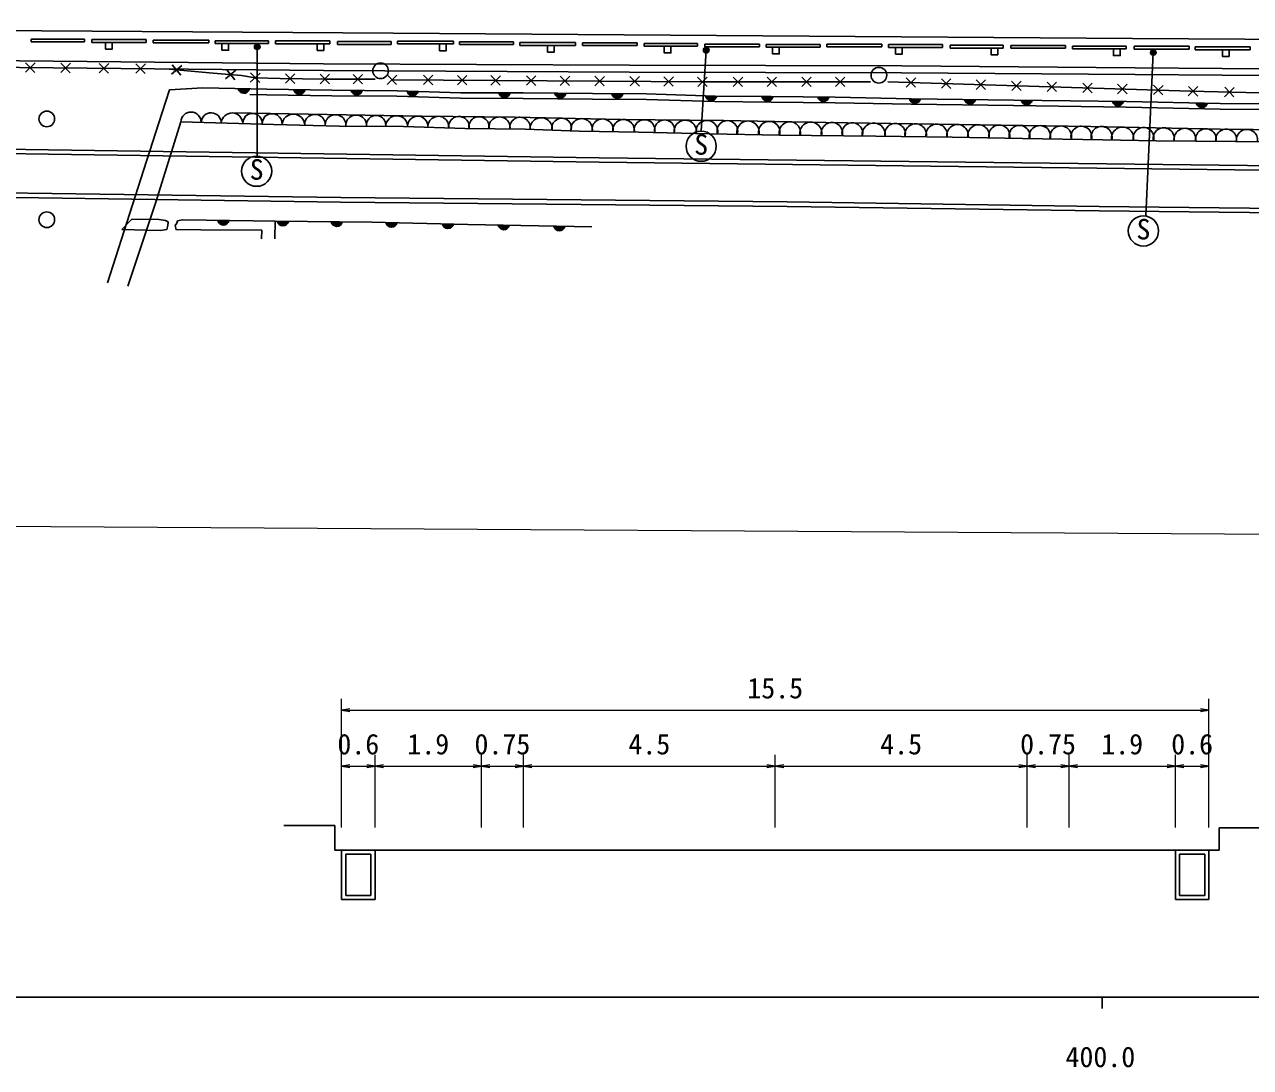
# Model space of a CAD drawing. Units: millimetres at full size, sheet at 1:1000, with parts at other scales. Extents: x 40000 to 680000, y 20000 to 380000.
# Drawn here: x 371724 to 481257, y 198715 to 291912 of the extents above; entities that cross this region are included whole.
import ezdxf
from ezdxf.enums import TextEntityAlignment as Align

# ---------------------------------------------------------------- set-up
doc = ezdxf.new("R2010")
doc.units = ezdxf.units.MM
doc.header["$LTSCALE"] = 1000
for name, color, linetype, lineweight in [('M-BGD', 7, 'Continuous', 25), ('M-BGD-EXST', 7, 'Continuous', 25), ('M-STR-HTXT', 7, 'Continuous', 13), ('M-STR-STRC', 7, 'Continuous', 25), ('M-TTL-BAND', 7, 'Continuous', 25)]:
    doc.layers.add(name, color=color, linetype=linetype, lineweight=lineweight)
doc.styles.add('ＭＳ ゴシック', font='')
doc.styles.get('ＭＳ ゴシック').set_extended_font_data('MS Gothic')

# ---------------------------------------------------------------- blocks, each defined once
blk = doc.blocks.new('open_arrow')
at = {"color": 0, "linetype": 'Continuous', "lineweight": -2}
blk.add_lwpolyline([(7.5, 1.25), (0, 0), (7.5, -1.25)], dxfattribs=at)

msp = doc.modelspace()

# ---------------------------------------------------------------- hatches: boundary and pattern name
at = {"layer": 'M-BGD'}
for points in [[(390822, 286182, 0.82183), (391812, 286159)], [(395772, 286087, 0.82183), (396763, 286073)], [(400903, 286027, 0.82183), (401894, 286020)], [(405900, 285970, 0.82183), (406890, 285939)], [(414112, 285811, 0.82183), (415103, 285809)], [(419116, 285775, 0.82183), (420107, 285764)], [(424192, 285728, 0.82183), (425183, 285723)], [(432578, 285545, 0.82183), (433568, 285519)], [(437609, 285484, 0.82183), (438599, 285476)], [(442598, 285437, 0.82183), (443588, 285428)], [(450783, 285289, 0.82183), (451773, 285274)], [(455709, 285221, 0.82183), (456700, 285208)], [(460768, 285154, 0.82183), (461758, 285141)], [(468931, 285053, 0.82183), (469922, 285041)], [(476415, 284905, 0.82183), (477406, 284884)], [(388987, 274412, 0.82183), (389977, 274396)], [(394314, 274334, 0.82183), (395305, 274324)], [(399128, 274288, 0.82183), (400119, 274278)], [(404019, 274222, 0.82183), (405009, 274198)], [(409053, 274101, 0.82183), (410044, 274077)], [(414043, 273996, 0.82183), (415033, 273977)], [(419016, 273903, 0.82183), (420006, 273885)]]:
    msp.add_hatch(color=256, dxfattribs=at).paths.add_polyline_path(points)
at = {"layer": 'M-BGD-EXST'}
for points in [[(392764, 289925, 1), (392264, 289925, 1)], [(432879, 289623, 1), (432379, 289623, 1)], [(472822, 289424, 1), (472322, 289424, 1)]]:
    msp.add_hatch(color=256, dxfattribs=at).paths.add_polyline_path(points)

# ---------------------------------------------------------------- linework, layer by layer
at = {"layer": 'M-BGD'}
for p, q in [((372320, 290613), (377068, 290613)), ((372320, 290363), (372320, 290613)), ((372320, 290363), (377068, 290363)), ((377068, 290363), (377068, 290613)), ((377728, 290563), (382598, 290563)), ((377728, 290313), (377728, 290563)), ((377728, 290313), (382598, 290313)), ((382598, 290313), (382598, 290563)), ((383218, 290527), (388196, 290527)), ((383218, 290277), (383218, 290527)), ((383218, 290277), (388196, 290277)), ((388196, 290277), (388196, 290527)), ((388748, 290462), (393524, 290462)), ((388748, 290212), (388748, 290462)), ((393524, 290212), (393524, 290462)), ((394157, 290446), (398998, 290446)), ((394157, 290196), (394157, 290446)), ((398998, 290196), (398998, 290446)), ((399685, 290389), (404496, 290389)), ((399685, 290139), (399685, 290389)), ((404496, 290139), (404496, 290389)), ((405043, 290423), (410041, 290423)), ((405043, 290173), (405043, 290423)), ((410041, 290173), (410041, 290423)), ((410576, 290377), (415411, 290377)), ((410576, 290127), (410576, 290377)), ((415411, 290127), (415411, 290377)), ((415983, 290297), (420944, 290297)), ((415983, 290047), (415983, 290297)), ((420944, 290047), (420944, 290297)), ((421563, 290286), (426448, 290286)), ((421563, 290036), (421563, 290286)), ((426448, 290036), (426448, 290286)), ((388748, 290212), (393524, 290212)), ((394157, 290196), (398998, 290196)), ((399685, 290139), (404496, 290139)), ((405043, 290173), (410041, 290173)), ((410576, 290127), (415411, 290127)), ((415983, 290047), (420944, 290047)), ((421563, 290036), (426448, 290036)), ((427084, 290217), (431865, 290217)), ((427084, 289967), (427084, 290217)), ((427084, 289967), (431865, 289967)), ((431865, 289967), (431865, 290217)), ((432513, 290160), (437387, 290160)), ((432513, 289910), (432513, 290160)), ((432513, 289910), (437387, 289910)), ((437387, 289910), (437387, 290160)), ((437999, 290135), (442804, 290135)), ((437999, 289885), (437999, 290135)), ((437999, 289885), (442804, 289885)), ((442804, 289885), (442804, 290135)), ((443402, 290160), (448308, 290160)), ((443402, 289910), (443402, 290160)), ((443402, 289910), (448308, 289910)), ((448308, 289910), (448308, 290160)), ((448914, 290121), (453748, 290121)), ((448914, 289871), (448914, 290121)), ((448914, 289871), (453748, 289871)), ((453748, 289871), (453748, 290121)), ((454439, 290059), (459172, 290059)), ((454439, 289809), (454439, 290059)), ((454439, 289809), (459172, 289809)), ((459172, 289809), (459172, 290059)), ((459852, 290041), (464721, 290041)), ((459852, 289791), (459852, 290041)), ((459852, 289791), (464721, 289791)), ((464721, 289791), (464721, 290041)), ((465358, 289983), (470159, 289983)), ((465358, 289733), (465358, 289983)), ((465358, 289733), (470159, 289733)), ((470159, 289983), (470159, 289733)), ((470865, 289973), (475782, 289973)), ((470865, 289723), (470865, 289973)), ((470865, 289723), (475782, 289723)), ((475782, 289723), (475782, 289973)), ((476322, 289905), (481220, 289905)), ((476322, 289655), (476322, 289905)), ((476322, 289655), (481220, 289655)), ((481220, 289655), (481220, 289905)), ((371814, 287651), (372663, 288484)), ((372652, 287638), (371815, 288492)), ((374971, 287620), (375821, 288452)), ((375809, 287607), (374972, 288461)), ((379241, 287577), (378395, 288422)), ((378403, 287581), (379244, 288422)), ((381676, 287553), (382525, 288385)), ((382514, 287540), (381677, 288394)), ((384858, 287478), (385769, 288242)), ((385692, 287400), (384924, 288317)), ((389694, 287056), (390603, 287823)), ((390528, 286981), (389757, 287895)), ((391898, 286749), (392764, 287564)), ((392735, 286719), (391915, 287590)), ((395028, 286663), (395878, 287495)), ((395866, 286649), (395030, 287504)), ((398977, 286617), (398134, 287466)), ((398139, 286625), (398983, 287463)), ((401917, 286608), (401074, 287457)), ((401079, 286616), (401923, 287454)), ((404967, 286554), (404127, 287405)), ((404129, 286565), (404976, 287400)), ((408201, 286533), (407361, 287384)), ((407363, 286543), (408209, 287378)), ((411236, 286513), (410396, 287364)), ((410398, 286523), (411244, 287358)), ((414229, 286493), (413389, 287344)), ((413391, 286503), (414238, 287338)), ((417407, 286472), (416567, 287323)), ((416569, 286482), (417415, 287317)), ((420421, 286452), (419581, 287303)), ((419583, 286462), (420430, 287297)), ((423521, 286431), (422681, 287282)), ((422683, 286441), (423530, 287277)), ((426660, 286410), (425820, 287261)), ((425822, 286420), (426669, 287256)), ((429684, 286390), (428844, 287241)), ((428846, 286400), (429692, 287236)), ((432709, 286373), (431864, 287218)), ((431871, 286377), (432712, 287219)), ((435884, 286373), (435038, 287219)), ((435046, 286378), (435887, 287219)), ((438908, 286374), (438062, 287219)), ((438069, 286378), (438910, 287219)), ((442006, 286374), (441160, 287220)), ((441168, 286379), (442009, 287220)), ((445018, 286375), (444172, 287220)), ((444180, 286379), (445021, 287220)), ((451342, 286304), (450496, 287150)), ((450504, 286309), (451345, 287150)), ((454490, 286208), (453644, 287054)), ((453652, 286213), (454493, 287054)), ((457582, 286113), (456736, 286959)), ((456744, 286118), (457585, 286959)), ((460758, 286016), (459912, 286862)), ((459920, 286021), (460761, 286862)), ((463932, 285918), (463086, 286764)), ((463094, 285923), (463935, 286764)), ((467110, 285821), (466264, 286667)), ((466271, 285826), (467112, 286667)), ((470228, 285725), (469383, 286571)), ((469390, 285730), (470231, 286571)), ((472580, 285645), (473446, 286460)), ((473417, 285615), (472598, 286486)), ((476560, 286359), (475695, 285543)), ((475723, 286388), (476543, 285518)), ((479794, 286284), (478933, 285463)), ((478956, 286309), (479781, 285443)), ((394891, 220324), (399460, 220324)), ((399460, 220324), (399460, 218145)), ((478457, 218145), (478457, 220123)), ((478457, 220123), (485442, 220123)), ((399460, 218145), (478457, 218145)), ((400050, 218145), (400050, 213714)), ((403050, 218145), (403050, 213714)), ((474550, 218145), (474550, 213714)), ((477550, 218145), (477550, 213714)), ((400425, 214089), (400425, 217770)), ((400425, 217770), (402675, 217770)), ((402675, 214089), (402675, 217770)), ((474925, 214089), (474925, 217770)), ((474925, 217770), (477175, 217770)), ((477175, 214089), (477175, 217770)), ((400050, 213714), (403050, 213714)), ((400425, 214089), (402675, 214089)), ((474550, 213714), (477550, 213714)), ((474925, 214089), (477175, 214089))]:
    msp.add_line(p, q, dxfattribs=at)
for points in [[(379565, 290313), (378965, 290313), (378965, 289713), (379565, 289713)], [(389960, 290212), (389360, 290212), (389360, 289612), (389960, 289612)], [(398474, 290196), (397874, 290196), (397874, 289596), (398474, 289596)], [(409409, 290173), (408809, 290173), (408809, 289573), (409409, 289573)], [(419050, 290047), (418450, 290047), (418450, 289447), (419050, 289447)], [(429474, 289967), (428874, 289967), (428874, 289367), (429474, 289367)], [(439155, 289885), (438555, 289885), (438555, 289285), (439155, 289285)], [(450150, 289871), (449550, 289871), (449550, 289271), (450150, 289271)], [(458679, 289809), (458079, 289809), (458079, 289209), (458679, 289209)], [(469617, 289733), (469017, 289733), (469017, 289133), (469617, 289133)], [(479344, 289655), (478744, 289655), (478744, 289055), (479344, 289055)], [(380417, 273583), (383833, 273503), (384448, 273597), (384531, 273952), (384555, 274266), (384324, 274398), (383754, 274489), (381298, 274506)]]:
    msp.add_lwpolyline(points, close=True, dxfattribs=at)
for points in [[(508482, 287383), (494280, 287258), (470958, 287440), (450091, 287609), (425762, 287666), (398439, 287802), (362195, 288164), (306445, 288500), (268857, 288603), (268072, 288984), (267682, 288928), (267141, 288576), (233533, 288850), (187034, 289321), (174703, 289465)], [(508477, 287983), (494280, 287858), (470962, 288040), (450094, 288209), (425765, 288266), (398443, 288402), (362200, 288764), (306448, 289100), (268995, 289203), (268168, 289604), (267466, 289504), (266965, 289178), (233538, 289450), (187041, 289921), (174710, 290065)], [(384327, 287943), (388574, 287569), (391098, 287355), (392327, 287153), (394579, 287085), (398557, 287040), (403049, 287026)], [(404549, 286978), (432288, 286794), (447310, 286796)], [(379150, 268829), (382118, 278128), (383697, 283029), (384672, 286065), (387667, 286258), (393365, 286121), (399186, 286039), (405009, 285998), (410694, 285820), (416282, 285806), (422476, 285738), (427309, 285711), (433420, 285518), (438432, 285477), (444159, 285422), (450957, 285285), (460099, 285162), (470166, 285038), (478556, 284860), (490972, 284832), (500530, 284791), (502152, 284778), (505034, 286835), (508796, 286850)], [(391860, 285657), (393356, 285621), (399181, 285539), (404999, 285498), (410685, 285320), (416279, 285306), (422471, 285238), (427300, 285211), (433410, 285019), (438428, 284977), (444151, 284922), (450948, 284785), (460093, 284662), (470158, 284538), (478550, 284360), (490970, 284332), (500527, 284291), (502310, 284277), (505195, 286336), (508793, 286350)], [(448867, 286789), (475890, 285960), (501852, 285342)], [(68338, 284325), (119672, 283760), (164369, 283125), (201146, 282619), (223030, 282238), (254834, 281786), (293042, 281334), (320558, 281092), (423065, 279606), (551480, 278071), (567791, 277936)], [(68343, 284725), (119677, 284160), (164374, 283525), (201153, 283019), (223037, 282638), (254839, 282186), (293046, 281734), (320563, 281492), (423071, 280005), (551484, 278471), (567793, 278336)], [(390294, 284006), (407211, 283718), (415551, 283639), (425005, 283421), (434197, 283323), (443313, 283164), (454942, 282986), (467007, 282808), (478560, 282571), (490409, 282433), (501745, 282314), (504507, 282457)], [(380963, 268520), (383412, 275949), (385692, 283216), (393964, 282990), (399873, 282818), (405592, 282801), (411086, 282628), (416460, 282559), (421280, 282387), (426602, 282300), (432944, 282145), (439181, 282024), (447785, 281938), (454609, 281852), (460882, 281714), (468068, 281611), (472821, 281524), (479921, 281473), (486953, 281369), (493692, 281300), (498565, 281266), (502401, 281266), (504507, 282457)], [(68366, 280675), (81625, 280472), (101271, 280135), (123465, 279916), (146335, 279562), (172397, 279280), (191677, 279038), (223572, 278580), (248904, 278146), (272756, 277784), (294542, 277539), (319605, 277209), (343978, 276827), (399967, 276042), (439867, 275665), (467723, 275253), (491897, 274988), (525720, 274631), (567777, 273975)], [(68372, 281075), (81632, 280872), (101277, 280535), (123470, 280316), (146340, 279962), (172401, 279680), (191682, 279438), (223579, 278980), (248910, 278546), (272761, 278184), (294547, 277939), (319610, 277609), (343984, 277227), (399972, 276442), (439872, 276065), (467729, 275653), (491901, 275388), (525725, 275031), (567779, 274375)], [(392907, 272750), (392924, 273535), (387474, 273568), (385268, 273585), (385176, 273944), (385318, 274170), (385393, 274362), (385836, 274462), (392138, 274362), (394103, 274336), (394087, 272758)], [(394103, 274336), (402740, 274253), (411322, 274046), (422402, 273840)]]:
    msp.add_lwpolyline(points, dxfattribs=at)
for centre in [(403535, 287777), (448054, 287384), (373717, 283474), (373717, 274470)]:
    msp.add_circle(centre, 700, dxfattribs=at)
for centre, radius, start, end in [((391319, 286268), 505, 189.79322, 347.45142), ((396269, 286178), 505, 190.36104, 348.01923), ((401399, 286121), 505, 190.76875, 348.42694), ((406398, 286052), 505, 189.37296, 347.03115), ((414608, 285908), 505, 191.03242, 348.69061), ((419613, 285867), 505, 190.5401, 348.19829), ((424688, 285823), 505, 190.8466, 348.50479), ((433076, 285630), 505, 189.69009, 347.34828), ((438105, 285578), 505, 190.68275, 348.34095), ((443094, 285530), 505, 190.62065, 348.27884), ((451279, 285379), 505, 190.34207, 348.00026), ((456206, 285312), 505, 190.39742, 348.05561), ((461264, 285245), 505, 190.46665, 348.12484), ((469428, 285145), 505, 190.46665, 348.12484), ((476913, 284993), 505, 189.95421, 347.6124), ((386595, 283190), 903, 358.51749, 178.35407), ((388400, 283120), 903, 359.88247, 176.98909), ((390266, 283039), 967, 1.55959, 175.20214), ((392093, 283114), 861, 353.60408, 183.26748), ((393843, 283051), 895, 354.70041, 182.07911), ((395743, 282902), 1011, 0.40555, 176.25268), ((397673, 282960), 920, 353.48928, 183.16895), ((399510, 282926), 926, 353.21662, 184.3463), ((401353, 282891), 927, 355.03227, 184.62455), ((403134, 282922), 865, 352.29362, 187.3632), ((404970, 282777), 979, 0.74677, 178.31567), ((406853, 282819), 905, 354.51798, 181.88473), ((408689, 282773), 936, 353.97418, 182.42854), ((410533, 282773), 918, 350.63671, 186.17823), ((412329, 282771), 902, 349.16698, 189.36117), ((414156, 282706), 948, 352.1977, 186.33045), ((415994, 282718), 910, 348.96205, 188.93855), ((417882, 282591), 995, 353.20604, 182.69285), ((419717, 282673), 870, 342.64234, 193.25655), ((421499, 282541), 961, 349.60138, 187.67025), ((423369, 282535), 940, 347.89554, 190.23997), ((425245, 282457), 965, 351.01483, 187.12068), ((427118, 282469), 934, 347.37993, 190.02379), ((428907, 282478), 903, 343.54806, 193.64843), ((430760, 282366), 997, 348.90881, 188.28767), ((432692, 282370), 974, 345.82942, 191.58114), ((434520, 282402), 924, 340.77082, 197.0122), ((436361, 282302), 990, 345.83887, 191.94415), ((438256, 282290), 962, 343.99928, 193.78375), ((440099, 282270), 950, 343.88635, 194.96196), ((441973, 282208), 983, 346.97944, 191.86887), ((443861, 282202), 955, 345.81798, 193.03033), ((445683, 282202), 926, 344.19866, 194.64965), ((447595, 282085), 1030, 351.21135, 187.51637), ((449505, 282149), 920, 344.57987, 193.97141), ((451338, 282079), 962, 348.10602, 190.44526), ((453215, 282062), 953, 347.59296, 190.95832), ((455082, 282032), 952, 347.21553, 190.53217), ((456959, 281994), 964, 347.12081, 190.36081), ((458815, 281990), 939, 344.54206, 192.93956), ((460618, 281974), 928, 343.14017, 194.64669), ((462439, 281921), 957, 345.28978, 193.06518), ((464311, 281880), 968, 346.29568, 192.05927), ((466148, 281895), 929, 343.14521, 195.20975), ((467952, 281857), 944, 343.97898, 194.18771), ((469832, 281764), 987, 348.10628, 189.81531), ((471698, 281786), 928, 343.90099, 194.0206), ((473510, 281734), 943, 346.43281, 192.57639), ((475400, 281653), 983, 350.95436, 188.21118), ((477270, 281680), 917, 347.72505, 191.44049), ((479086, 281633), 932, 349.99541, 189.13188), ((480945, 281593), 950, 350.93575, 187.37714), ((389484, 274502), 505, 190.25819, 347.91638), ((394810, 274427), 505, 190.61889, 348.27708), ((399624, 274381), 505, 190.61889, 348.27708), ((404516, 274308), 505, 189.79216, 347.45035), ((409551, 274187), 505, 189.79216, 347.45035), ((414540, 274084), 505, 190.10566, 347.76385), ((419513, 273992), 505, 190.10566, 347.76385)]:
    msp.add_arc(centre, radius, start, end, dxfattribs=at)
at = {"layer": 'M-BGD-EXST'}
for p, q in [((392514, 289925), (392498, 280153)), ((432629, 289623), (432187, 282387)), ((472572, 289424), (471909, 274799))]:
    msp.add_line(p, q, dxfattribs=at)
for centre, radius in [((392514, 289925), 250), ((432629, 289623), 250), ((472572, 289424), 250), ((432178, 281037), 1350), ((392461, 278804), 1350), ((471693, 273467), 1350)]:
    msp.add_circle(centre, radius, dxfattribs=at)
at = {"layer": 'M-STR-HTXT'}
for p, q in [((174469, 248293), (508350, 246210)), ((400050, 220145), (400050, 231645)), ((477550, 220145), (477550, 231645)), ((400050, 230645), (477550, 230645)), ((400050, 220145), (400050, 226645)), ((400050, 225645), (403050, 225645)), ((403050, 220145), (403050, 226645)), ((403050, 220145), (403050, 226645)), ((403050, 225645), (412550, 225645)), ((412550, 220145), (412550, 226645)), ((412550, 220145), (412550, 226645)), ((412550, 225645), (416300, 225645)), ((416300, 220145), (416300, 226645)), ((416300, 220145), (416300, 226645)), ((416300, 225645), (438800, 225645)), ((438800, 220145), (438800, 226645)), ((438800, 220145), (438800, 226645)), ((438800, 225645), (461300, 225645)), ((461300, 220145), (461300, 226645)), ((461300, 220145), (461300, 226645)), ((461300, 225645), (465050, 225645)), ((465050, 220145), (465050, 226645)), ((465050, 220145), (465050, 226645)), ((465050, 225645), (474550, 225645)), ((474550, 220145), (474550, 226645)), ((474550, 220145), (474550, 226645)), ((474550, 225645), (477550, 225645)), ((477550, 220145), (477550, 226645))]:
    msp.add_line(p, q, dxfattribs=at)
at = {"layer": 'M-STR-STRC'}
msp.add_lwpolyline([(525868, 290332), (470701, 290668), (404661, 291130), (337388, 291593), (281193, 291650), (235511, 291912)], dxfattribs=at)
at = {"layer": 'M-TTL-BAND'}
for p, q in [((40000, 205000), (579000, 205000)), ((468000, 205000), (468000, 204000))]:
    msp.add_line(p, q, dxfattribs=at)

# ---------------------------------------------------------------- block references
at = {"layer": 'M-STR-HTXT', "xscale": 100, "yscale": 100}
for p in [(400050, 230645), (400050, 225645), (403050, 225645), (412550, 225645), (416300, 225645), (438800, 225645), (461300, 225645), (465050, 225645), (474550, 225645)]:
    msp.add_blockref('open_arrow', p, dxfattribs=at)
at = {"layer": 'M-STR-HTXT', "xscale": 100, "yscale": 100, "rotation": 180}
for p in [(477550, 230645), (403050, 225645), (412550, 225645), (416300, 225645), (438800, 225645), (461300, 225645), (465050, 225645), (474550, 225645), (477550, 225645)]:
    msp.add_blockref('open_arrow', p, dxfattribs=at)

# ---------------------------------------------------------------- texts
at = {"layer": 'M-BGD-EXST', "style": 'ＭＳ ゴシック'}
for p in [(431523, 279744), (391806, 277511), (471037, 272174)]:
    msp.add_text('S', height=1833, rotation=358.508, dxfattribs=at).set_placement(p, align=Align.BOTTOM_LEFT)
at = {"layer": 'M-STR-HTXT', "style": 'ＭＳ ゴシック'}
for s, p in [('15.5', (436300, 231145)), ('0.6', (399675, 226145)), ('1.9', (405925, 226145)), ('0.75', (411925, 226145)), ('4.5', (425675, 226145)), ('4.5', (448175, 226145)), ('0.75', (460675, 226145)), ('1.9', (467925, 226145)), ('0.6', (474175, 226145))]:
    msp.add_text(s, height=1833, dxfattribs=at).set_placement(p, align=Align.BOTTOM_LEFT)
at = {"layer": 'M-TTL-BAND', "style": 'ＭＳ ゴシック'}
msp.add_text('400.0', height=1833, dxfattribs=at).set_placement((467844, 198195), align=Align.BOTTOM_CENTER)

doc.saveas('drawing.dxf')
